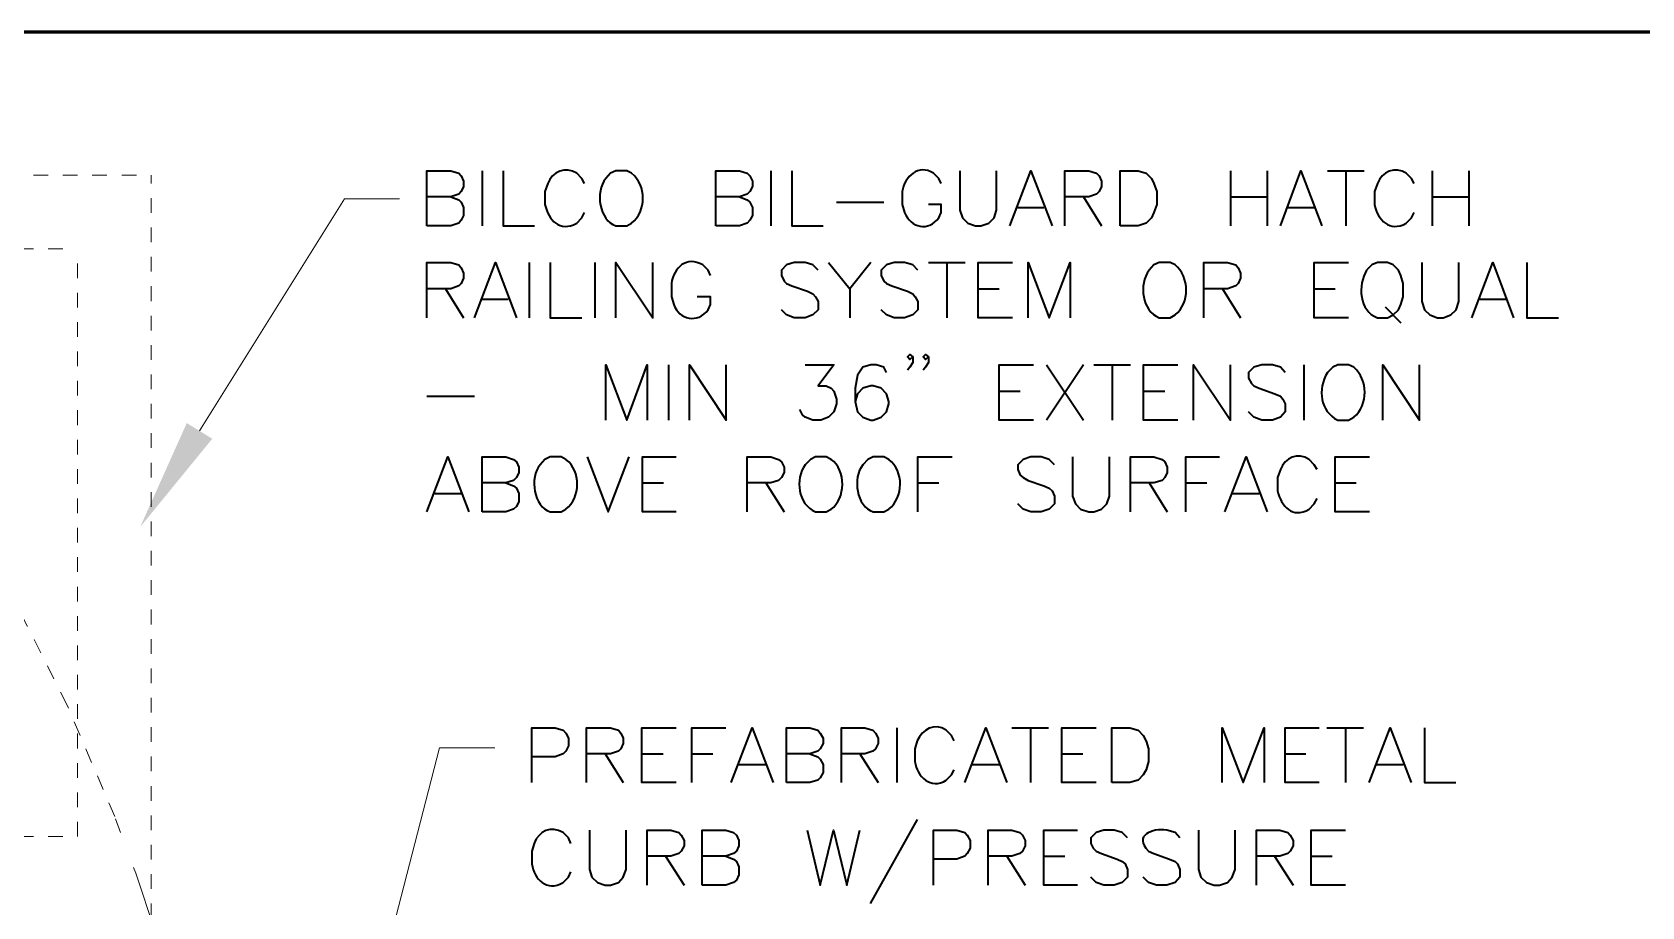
# Model space of a CAD drawing. Header units: inches. Extents: x 5 to 516, y -193 to 129.
# Drawn here: x 170.19 to 181.14, y -38.92 to -32.97 of the extents above; entities that cross this region are included whole.
import ezdxf

# ---------------------------------------------------------------- set-up
doc = ezdxf.new("R2010")
doc.units = ezdxf.units.IN
doc.header["$MEASUREMENT"] = 0
doc.linetypes.add('PDF_IMPORT', pattern=[1, 0.8, -0.2])
doc.layers.add('PDF3_Geometry', color=7, linetype='Continuous')
doc.layers.add('PDF3_Solid Fills', color=7, linetype='Continuous')

msp = doc.modelspace()

# ---------------------------------------------------------------- linework, layer by layer
at = {"layer": 'PDF3_Geometry', "lineweight": 60}
msp.add_lwpolyline([(290.7799874, -122.9609644), (290.7799874, -32.9700706), (155.7886422, -32.9700706), (155.7886422, -122.9609644)], dxfattribs=at)
at = {"layer": 'PDF3_Geometry', "linetype": 'PDF_IMPORT', "lineweight": 15, "ltscale": 0.078333}
msp.add_lwpolyline([(161.9982423, -33.9433426), (170.9976713, -33.9433426)], dxfattribs=at)
at = {"layer": 'PDF3_Geometry', "linetype": 'PDF_IMPORT', "lineweight": 15, "ltscale": 0.0625}
for points in [[(170.9976653, -43.7993798), (170.9976653, -33.9433456)], [(162.4982102, -34.4433106), (170.497705, -34.4433106)], [(170.4976974, -38.4430542), (170.4976974, -34.4433106)], [(162.4982102, -38.4430542), (170.497705, -38.4430542)]]:
    msp.add_lwpolyline(points, dxfattribs=at)
at = {"layer": 'PDF3_Geometry', "lineweight": 35}
for points in [[(172.8742133, -34.286657), (172.8742133, -33.9133476), (173.0375362, -33.9133476), (173.0908661, -33.9300132), (173.1075317, -33.9466788), (173.1241973, -33.9833431), (173.1241973, -34.0200074), (173.1075317, -34.0533386), (173.0908661, -34.0733373), (173.0375362, -34.0900029), (172.8742133, -34.0900029)], [(173.2508574, -33.9133424), (173.2508574, -34.2866518)], [(173.3941859, -33.9133424), (173.3941859, -34.2866518), (173.6075056, -34.2866518)], [(173.9474816, -34.0000068), (173.9274829, -33.9666756), (173.8941517, -33.9300113)], [(174.2674524, -33.930008), (174.2341212, -33.9133424), (174.1607926, -33.9133424), (174.1241283, -33.930008), (174.0907971, -33.9666723)], [(174.8407485, -34.286657), (174.8407485, -33.9133476), (175.0007382, -33.9133476), (175.0540681, -33.9300132), (175.0707337, -33.9466788), (175.0907324, -33.9833431), (175.0907324, -34.0200074), (175.0707337, -34.0533386), (175.0540681, -34.0733373), (175.0007382, -34.0900029), (174.8407485, -34.0900029)], [(175.2140698, -33.9133424), (175.2140698, -34.2866518)], [(175.3573847, -33.9133424), (175.3573847, -34.2866518), (175.5707044, -34.2866518)], [(176.3739889, -34.0000068), (176.3573233, -33.9666756), (176.320659, -33.9300113)], [(176.5006491, -33.9133424), (176.5006491, -34.179992), (176.5173147, -34.2333219), (176.553979, -34.2699862), (176.6073089, -34.2866518), (176.6439732, -34.2866518), (176.6973031, -34.2699862), (176.7339675, -34.2333219), (176.7506331, -34.179992), (176.7506331, -33.9133424)], [(176.8406202, -34.286657), (176.9839444, -33.9133476), (177.1272685, -34.286657)], [(177.2139416, -34.286657), (177.2139416, -33.9133476), (177.3772644, -33.9133476), (177.4305943, -33.9300132), (177.4472599, -33.9466788), (177.4639255, -33.9833431), (177.4639255, -34.0200074), (177.4472599, -34.0533386), (177.4305943, -34.0733373), (177.3772644, -34.0900029), (177.2139416, -34.0900029)], [(178.3405241, -33.9133424), (178.3405241, -34.2866518)], [(178.590508, -33.9133424), (178.590508, -34.2866518)], [(178.6805088, -34.286657), (178.8204998, -33.9133476), (178.963824, -34.286657)], [(179.0004888, -33.9133424), (179.2504728, -33.9133424)], [(179.127149, -33.9133424), (179.127149, -34.2866518)], [(179.5904507, -34.0000068), (179.5737851, -33.9666756), (179.5371208, -33.9300113)], [(179.7137745, -33.9133424), (179.7137745, -34.2866518)], [(179.9637585, -33.9133424), (179.9637585, -34.2866518)], [(173.6974976, -34.0000068), (173.6774989, -34.0533367), (173.6774989, -34.1433309)], [(176.1073393, -34.0533367), (176.1073393, -34.1433309), (176.1240049, -34.1966608)], [(179.3404667, -34.0000068), (179.320468, -34.0533367), (179.320468, -34.1433309)], [(173.0375329, -34.0900007), (173.0908628, -34.1099994), (173.1075284, -34.126665), (173.124194, -34.1633294), (173.124194, -34.2166593), (173.1075284, -34.2499905), (173.0908628, -34.2699892), (173.0375329, -34.2866548), (172.87421, -34.2866548)], [(175.0007453, -34.0900007), (175.0540752, -34.1099994), (175.0707408, -34.126665), (175.0907395, -34.1633294), (175.0907395, -34.2166593), (175.0707408, -34.2499905), (175.0540752, -34.2699892), (175.0007453, -34.2866548), (174.8407555, -34.2866548)], [(175.6606964, -34.1266602), (175.984009, -34.1266602)], [(176.3573233, -34.2333251), (176.3739889, -34.1966608), (176.3739889, -34.1433309), (176.2873278, -34.1433309)], [(176.8939615, -34.1633264), (177.0706169, -34.1633264)], [(177.3405882, -34.0900007), (177.4639136, -34.2866548)], [(178.3405241, -34.0900007), (178.590508, -34.0900007)], [(178.7338365, -34.1633264), (178.9104919, -34.1633264)], [(179.7137745, -34.0900007), (179.9637585, -34.0900007)], [(173.8941517, -34.2699895), (173.9274829, -34.2333251), (173.9474816, -34.1966608)], [(174.1607926, -34.2866518), (174.2341212, -34.2866518), (174.2674524, -34.2699862)], [(179.5371208, -34.2699895), (179.5737851, -34.2333251), (179.5904507, -34.1966608)], [(172.8742133, -34.9132783), (172.8742133, -34.5366358), (173.0375362, -34.5366358), (173.0908661, -34.5533014), (173.1075317, -34.5733001), (173.1241973, -34.6099644), (173.1241973, -34.6432956), (173.1075317, -34.6799599), (173.0908661, -34.6966255), (173.0375362, -34.7166242), (172.8742133, -34.7166242)], [(173.1975297, -34.9132783), (173.3408538, -34.5366358), (173.484178, -34.9132783)], [(173.5708375, -34.5366409), (173.5708375, -34.9132834)], [(173.714166, -34.5366409), (173.714166, -34.9132834), (173.9274856, -34.9132834)], [(174.0174777, -34.5366409), (174.0174777, -34.9132834)], [(174.1607926, -34.9132783), (174.1607926, -34.5366358), (174.4107766, -34.9132783), (174.4107766, -34.5366358)], [(174.804089, -34.6266281), (174.7874234, -34.5899638), (174.7507591, -34.5532995)], [(175.5373726, -34.5899687), (175.5007083, -34.5533044), (175.4473784, -34.5366388), (175.3740498, -34.5366388), (175.3207199, -34.5533044), (175.2873887, -34.5899687), (175.2873887, -34.626633), (175.3040543, -34.6632973), (175.3207199, -34.6799629), (175.3573842, -34.6966285), (175.464044, -34.7332928), (175.5007083, -34.7499584), (175.5173739, -34.7699571), (175.5373726, -34.8032883), (175.5373726, -34.8599514), (175.5007083, -34.8932826), (175.4473784, -34.9132813), (175.3740498, -34.9132813), (175.3207199, -34.8932826), (175.2873887, -34.8599514)], [(175.6073687, -34.5366409), (175.7506928, -34.7166294), (175.7506928, -34.9132834)], [(175.8940257, -34.5366409), (175.7507015, -34.7166294)], [(176.2140057, -34.5899687), (176.1806745, -34.5533044), (176.1240115, -34.5366388), (176.0540159, -34.5366388), (176.000686, -34.5533044), (175.9640217, -34.5899687), (175.9640217, -34.626633), (175.9840204, -34.6632973), (176.000686, -34.6799629), (176.0373503, -34.6966285), (176.1440102, -34.7332928), (176.1806745, -34.7499584), (176.1973401, -34.7699571), (176.2140057, -34.8032883), (176.2140057, -34.8599514), (176.1806745, -34.8932826), (176.1240115, -34.9132813), (176.0540159, -34.9132813), (176.000686, -34.8932826), (175.9640217, -34.8599514)], [(176.2873245, -34.5366409), (176.5373085, -34.5366409)], [(176.4106483, -34.5366409), (176.4106483, -34.9132834)], [(176.8572913, -34.9132783), (176.6239729, -34.9132783), (176.6239729, -34.5366358), (176.8572913, -34.5366358)], [(176.9639576, -34.9132783), (176.9639576, -34.5366358), (177.1072817, -34.9132783), (177.2506059, -34.5366358), (177.2506059, -34.9132783)], [(177.9638843, -34.5533065), (177.9305531, -34.5366409), (177.8572244, -34.5366409), (177.8205601, -34.5533065), (177.7872289, -34.5899708)], [(178.1605362, -34.9132783), (178.1605362, -34.5366358), (178.3205259, -34.5366358), (178.3771889, -34.5533014), (178.3938545, -34.5733001), (178.4105201, -34.6099644), (178.4105201, -34.6432956), (178.3938545, -34.6799599), (178.3771889, -34.6966255), (178.3205259, -34.7166242), (178.1605362, -34.7166242)], [(179.1438064, -34.9132783), (178.9104881, -34.9132783), (178.9104881, -34.5366358), (179.1438064, -34.5366358)], [(179.3404667, -34.9132834), (179.4104623, -34.9132834), (179.4471266, -34.8932847), (179.4837909, -34.8599535), (179.5004565, -34.8232892), (179.5171221, -34.7699593), (179.5171221, -34.6799651), (179.5004565, -34.6266352), (179.4837909, -34.5899708), (179.4471266, -34.5533065), (179.4104623, -34.5366409), (179.3404667, -34.5366409), (179.3038024, -34.5533065), (179.2671381, -34.5899708)], [(179.6437785, -34.5366409), (179.6437785, -34.8032905), (179.6604441, -34.8599535), (179.6971084, -34.8932847), (179.7504383, -34.9132834), (179.7871026, -34.9132834), (179.8404325, -34.8932847), (179.8770968, -34.8599535), (179.8937624, -34.8032905), (179.8937624, -34.5366409)], [(179.9837564, -34.9132783), (180.1270805, -34.5366358), (180.2670716, -34.9132783)], [(180.3570642, -34.5366409), (180.3570642, -34.9132834), (180.5737169, -34.9132834)], [(174.5374395, -34.679958), (174.5374395, -34.7699522), (174.5541051, -34.8232822)], [(173.0008735, -34.7166288), (173.1241989, -34.9132829)], [(173.2508574, -34.7866249), (173.4275128, -34.7866249)], [(174.7874234, -34.8599465), (174.804089, -34.8232822), (174.804089, -34.7699522), (174.7140948, -34.7699522)], [(176.6239729, -34.7166288), (176.767297, -34.7166288)], [(178.2871963, -34.7166288), (178.4105218, -34.9132829)], [(178.9104881, -34.7166288), (179.0538122, -34.7166288)], [(180.0370841, -34.7866249), (180.2137395, -34.7866249)], [(177.8572244, -34.9132834), (177.9305531, -34.9132834), (177.9638843, -34.8932847)], [(179.3937945, -34.8399526), (179.5004543, -34.9466125)], [(174.0907965, -35.6099025), (174.0907965, -35.2332599), (174.2341207, -35.6099025), (174.3741117, -35.2332599), (174.3741117, -35.6099025)], [(174.5174456, -35.2332583), (174.5174456, -35.6099008)], [(174.6607605, -35.6099025), (174.6607605, -35.2332599), (174.9107445, -35.6099025), (174.9107445, -35.2332599)], [(175.4473855, -35.2332583), (175.6440395, -35.2332583), (175.5373797, -35.3765825), (175.5907096, -35.3765825), (175.6240408, -35.3932481), (175.6440395, -35.4132468), (175.6607051, -35.4665767), (175.6607051, -35.4999079), (175.6440395, -35.5532378), (175.6073752, -35.5899021), (175.5540453, -35.6099008), (175.5007154, -35.6099008), (175.4473855, -35.5899021), (175.4307199, -35.5732365), (175.4107211, -35.5365722)], [(176.0006811, -35.2865928), (175.9840155, -35.2499285), (175.9306856, -35.2332629), (175.8940213, -35.2332629), (175.8406914, -35.2499285), (175.8040271, -35.3032584), (175.7873615, -35.3932527), (175.7873615, -35.4832469), (175.8040271, -35.5532424), (175.8406914, -35.5899067), (175.8940213, -35.6099054), (175.9106869, -35.6099054), (175.9640168, -35.5899067), (176.0006811, -35.5532424), (176.0173467, -35.4999125), (176.0173467, -35.4832469), (176.0006811, -35.429917), (175.9640168, -35.3932527), (175.9106869, -35.3765871), (175.8940213, -35.3765871), (175.8406914, -35.3932527), (175.8040271, -35.429917), (175.7873615, -35.4832469)], [(176.1806691, -35.1799306), (176.1606703, -35.1965962), (176.1440047, -35.1799306), (176.1606703, -35.163265), (176.1806691, -35.1799306), (176.1806691, -35.2165949), (176.1606703, -35.2499261), (176.1440047, -35.2699248)], [(176.2873245, -35.1799306), (176.2673258, -35.1965962), (176.2506602, -35.1799306), (176.2673258, -35.163265), (176.2873245, -35.1799306), (176.2873245, -35.2165949), (176.2673258, -35.2499261), (176.2506602, -35.2699248)], [(177.0006197, -35.6099025), (176.7673014, -35.6099025), (176.7673014, -35.2332599), (177.0006197, -35.2332599)], [(177.0906042, -35.2332583), (177.3405882, -35.6099008)], [(177.3405882, -35.2332583), (177.0906042, -35.6099008)], [(177.4105842, -35.2332583), (177.6605682, -35.2332583)], [(177.5372444, -35.2332583), (177.5372444, -35.6099008)], [(177.9838873, -35.6099025), (177.7505689, -35.6099025), (177.7505689, -35.2332599), (177.9838873, -35.2332599)], [(178.0905401, -35.6099025), (178.0905401, -35.2332599), (178.3405241, -35.6099025), (178.3405241, -35.2332599)], [(178.7138454, -35.2865928), (178.6805142, -35.2499285), (178.6271843, -35.2332629), (178.5538557, -35.2332629), (178.5005257, -35.2499285), (178.4638614, -35.2865928), (178.4638614, -35.3232572), (178.4838602, -35.3599215), (178.5005257, -35.3765871), (178.5371901, -35.3932527), (178.6438499, -35.429917), (178.6805142, -35.4465826), (178.6971798, -35.4665813), (178.7138454, -35.4999125), (178.7138454, -35.5532424), (178.6805142, -35.5899067), (178.6271843, -35.6099054), (178.5538557, -35.6099054), (178.5005257, -35.5899067), (178.4638614, -35.5532424)], [(178.840492, -35.2332583), (178.840492, -35.6099008)], [(179.1804778, -35.2499239), (179.1438135, -35.2332583), (179.0704849, -35.2332583), (179.0371537, -35.2499239), (179.0004894, -35.2865882)], [(179.377133, -35.6099025), (179.377133, -35.2332599), (179.6271169, -35.6099025), (179.6271169, -35.2332599)], [(172.8742133, -35.4465761), (173.1975259, -35.4465761)], [(176.7673014, -35.4132462), (176.9106255, -35.4132462)], [(177.7505689, -35.4132462), (177.8938931, -35.4132462)], [(179.0704849, -35.6099008), (179.1438135, -35.6099008), (179.1804778, -35.5899021)], [(172.8742133, -36.2331942), (173.0175374, -35.8598848), (173.1608616, -36.2331942)], [(173.2508574, -36.2331942), (173.2508574, -35.8598848), (173.4108472, -35.8598848), (173.4641771, -35.8765504), (173.4841758, -35.893216), (173.5008414, -35.9298803), (173.5008414, -35.9665446), (173.4841758, -35.9998758), (173.4641771, -36.0198746), (173.4108472, -36.0365402), (173.2508574, -36.0365402)], [(173.8208258, -35.876552), (173.7874946, -35.8598864), (173.714166, -35.8598864), (173.6775016, -35.876552), (173.6441704, -35.9132164)], [(173.9641499, -35.8598864), (174.1074741, -36.2331958), (174.2507982, -35.8598864)], [(174.5707658, -36.2331942), (174.3407805, -36.2331942), (174.3407805, -35.8598848), (174.5707658, -35.8598848)], [(175.054073, -36.2331942), (175.054073, -35.8598848), (175.2140627, -35.8598848), (175.2673927, -35.8765504), (175.2873914, -35.893216), (175.304057, -35.9298803), (175.304057, -35.9665446), (175.2873914, -35.9998758), (175.2673927, -36.0198746), (175.2140627, -36.0365402), (175.054073, -36.0365402)], [(175.6240413, -35.876552), (175.5907101, -35.8598864), (175.5173815, -35.8598864), (175.4840503, -35.876552), (175.447386, -35.9132164)], [(176.0173402, -35.876552), (175.984009, -35.8598864), (175.9106804, -35.8598864), (175.8740161, -35.876552), (175.8406849, -35.9132164)], [(176.2140057, -36.2331942), (176.2140057, -35.8598848), (176.4473241, -35.8598848)], [(177.1439455, -35.9132142), (177.1072812, -35.8765499), (177.0539513, -35.8598843), (176.9839558, -35.8598843), (176.9306259, -35.8765499), (176.8939615, -35.9132142), (176.8939615, -35.9465454), (176.9106271, -35.9832097), (176.9306259, -35.9998753), (176.9639571, -36.019874), (177.0706169, -36.0565383), (177.1072812, -36.0732039), (177.1272799, -36.0898695), (177.1439455, -36.1265338), (177.1439455, -36.1798638), (177.1072812, -36.2165281), (177.0539513, -36.2331937), (176.9839558, -36.2331937), (176.9306259, -36.2165281), (176.8939615, -36.1798638)], [(177.2672693, -35.8598864), (177.2672693, -36.126536), (177.287268, -36.1798659), (177.3205992, -36.2165302), (177.3772623, -36.2331958), (177.4105935, -36.2331958), (177.4639234, -36.2165302), (177.5005877, -36.1798659), (177.5172533, -36.126536), (177.5172533, -35.8598864)], [(177.6605682, -36.2331942), (177.6605682, -35.8598848), (177.820558, -35.8598848), (177.877221, -35.8765504), (177.8938866, -35.893216), (177.9105522, -35.9298803), (177.9105522, -35.9665446), (177.8938866, -35.9998758), (177.877221, -36.0198746), (177.820558, -36.0365402), (177.6605682, -36.0365402)], [(178.0372124, -36.2331942), (178.0372124, -35.8598848), (178.2671976, -35.8598848)], [(178.3038646, -36.2331942), (178.4471888, -35.8598848), (178.5905129, -36.2331942)], [(178.9304928, -35.946544), (178.910494, -35.9132128), (178.8771628, -35.8765485)], [(179.2871349, -36.2331942), (179.0538166, -36.2331942), (179.0538166, -35.8598848), (179.2871349, -35.8598848)], [(178.6805088, -35.946544), (178.6605101, -35.9998739), (178.6605101, -36.0898682)], [(172.927541, -36.1098704), (173.1075295, -36.1098704)], [(173.4108407, -36.0365448), (173.4641706, -36.0565435), (173.4841693, -36.0732091), (173.5008349, -36.1098734), (173.5008349, -36.1632033), (173.4841693, -36.1965345), (173.4641706, -36.2165332), (173.4108407, -36.2331988), (173.2508509, -36.2331988)], [(174.3407805, -36.0365448), (174.4841047, -36.0365448)], [(175.1807332, -36.0365448), (175.3040586, -36.2331988)], [(176.2140057, -36.0365448), (176.3573298, -36.0365448)], [(177.7872284, -36.0365448), (177.9105538, -36.2331988)], [(178.0372124, -36.0365448), (178.1805365, -36.0365448)], [(178.3571924, -36.1098704), (178.5371808, -36.1098704)], [(179.0538166, -36.0365448), (179.1971407, -36.0365448)], [(173.714166, -36.2331958), (173.7874946, -36.2331958), (173.8208258, -36.2165302)], [(175.5173815, -36.2331958), (175.5907101, -36.2331958), (175.6240413, -36.2165302)], [(175.9106804, -36.2331958), (175.984009, -36.2331958), (176.0173402, -36.2165302)], [(178.8771628, -36.2165267), (178.910494, -36.1798624), (178.9304928, -36.1431981)], [(173.5875058, -38.0764124), (173.5875058, -37.703103), (173.7474955, -37.703103), (173.8008254, -37.7197686), (173.8208242, -37.7397673), (173.8374898, -37.7730985), (173.8374898, -37.8264284), (173.8208242, -37.8630927), (173.8008254, -37.8797583), (173.7474955, -37.899757), (173.5875058, -37.899757)], [(173.9608136, -38.0764124), (173.9608136, -37.703103), (174.1241364, -37.703103), (174.1774663, -37.7197686), (174.1941319, -37.7397673), (174.2107975, -37.7730985), (174.2107975, -37.8097628), (174.1941319, -37.8464271), (174.1774663, -37.8630927), (174.1241364, -37.8797583), (173.9608136, -37.8797583)], [(174.5707761, -38.0764124), (174.3374577, -38.0764124), (174.3374577, -37.703103), (174.5707761, -37.703103)], [(174.6774288, -38.0764124), (174.6774288, -37.703103), (174.9074141, -37.703103)], [(174.9440811, -38.0764124), (175.0874053, -37.703103), (175.2307294, -38.0764124)], [(175.3207253, -38.0764124), (175.3207253, -37.703103), (175.480715, -37.703103), (175.5340449, -37.7197686), (175.5507105, -37.7397673), (175.5707093, -37.7730985), (175.5707093, -37.8097628), (175.5507105, -37.8464271), (175.5340449, -37.8630927), (175.480715, -37.8797583), (175.3207253, -37.8797583)], [(175.6940331, -38.0764124), (175.6940331, -37.703103), (175.8540228, -37.703103), (175.9073527, -37.7197686), (175.9273514, -37.7397673), (175.944017, -37.7730985), (175.944017, -37.8097628), (175.9273514, -37.8464271), (175.9073527, -37.8630927), (175.8540228, -37.8797583), (175.6940331, -37.8797583)], [(176.0706772, -37.7031046), (176.0706772, -38.076414)], [(176.4606533, -37.7930918), (176.4439877, -37.7564274), (176.4073234, -37.7197631)], [(176.5339721, -38.0764124), (176.6772963, -37.703103), (176.8206204, -38.0764124)], [(176.8539522, -37.7031046), (177.1039361, -37.7031046)], [(176.9806123, -37.7031046), (176.9806123, -38.076414)], [(177.4272553, -38.0764124), (177.1939369, -38.0764124), (177.1939369, -37.703103), (177.4272553, -37.703103)], [(178.28386, -38.0764124), (178.28386, -37.703103), (178.4271841, -38.0764124), (178.5705082, -37.703103), (178.5705082, -38.0764124)], [(178.9438307, -38.0764124), (178.7138454, -38.0764124), (178.7138454, -37.703103), (178.9438307, -37.703103)], [(178.9971524, -37.7031046), (179.2471364, -37.7031046)], [(179.1238126, -37.7031046), (179.1238126, -38.076414)], [(179.2838026, -38.0764124), (179.4271268, -37.703103), (179.5704509, -38.0764124)], [(179.6604468, -37.7031046), (179.6604468, -38.076414), (179.8737664, -38.076414)], [(174.0874737, -37.8797561), (174.2107992, -38.0764102)], [(174.3374577, -37.8797561), (174.4807818, -37.8797561)], [(174.6774288, -37.8797561), (174.820753, -37.8797561)], [(175.4807085, -37.8797561), (175.5340384, -37.8997548), (175.550704, -37.9164204), (175.5707027, -37.9530848), (175.5707027, -38.0064147), (175.550704, -38.043079), (175.5340384, -38.0597446), (175.4807085, -38.0764102), (175.3207188, -38.0764102)], [(175.8206932, -37.8797561), (175.9440187, -38.0764102)], [(176.2106693, -37.7930918), (176.1940037, -37.8464217), (176.1940037, -37.9330828)], [(177.1939369, -37.8797561), (177.337261, -37.8797561)], [(178.7138454, -37.8797561), (178.8538364, -37.8797561)], [(174.9974089, -37.9530886), (175.1773973, -37.9530886)], [(176.4073234, -38.0597413), (176.4439877, -38.023077), (176.4606533, -37.9897458)], [(176.5873135, -37.9530886), (176.7673019, -37.9530886)], [(179.3371304, -37.9530886), (179.5171188, -37.9530886)], [(173.8541445, -38.4897159), (173.8374789, -38.4530516), (173.8008146, -38.4163873)], [(173.9808047, -38.399722), (173.9808047, -38.6663715), (173.9974703, -38.7197015), (174.0341346, -38.7563658), (174.0874645, -38.7730314), (174.1241288, -38.7730314), (174.1774587, -38.7563658), (174.2107899, -38.7197015), (174.2307886, -38.6663715), (174.2307886, -38.399722)], [(174.3741171, -38.7730297), (174.3741171, -38.3997203), (174.5341069, -38.3997203), (174.5874368, -38.4163859), (174.6041024, -38.4330515), (174.6241011, -38.4697159), (174.6241011, -38.5063802), (174.6041024, -38.5430445), (174.5874368, -38.5597101), (174.5341069, -38.5763757), (174.3741171, -38.5763757)], [(174.7474249, -38.7730297), (174.7474249, -38.3997203), (174.9074146, -38.3997203), (174.9607446, -38.4163859), (174.9807433, -38.4330515), (174.9974089, -38.4697159), (174.9974089, -38.5063802), (174.9807433, -38.5430445), (174.9607446, -38.5597101), (174.9074146, -38.5763757), (174.7474249, -38.5763757)], [(175.4607174, -38.399722), (175.5507116, -38.7730314), (175.6407058, -38.399722), (175.7307001, -38.7730314), (175.8206943, -38.399722)], [(176.2106693, -38.3263963), (175.8906898, -38.8996929)], [(176.3206612, -38.7730297), (176.3206612, -38.3997203), (176.4806509, -38.3997203), (176.5339808, -38.4163859), (176.5506464, -38.4330515), (176.5706451, -38.4697159), (176.5706451, -38.5230458), (176.5506464, -38.5597101), (176.5339808, -38.5763757), (176.4806509, -38.5963744), (176.3206612, -38.5963744)], [(176.6939689, -38.7730297), (176.6939689, -38.3997203), (176.8539587, -38.3997203), (176.9072886, -38.4163859), (176.9272873, -38.4330515), (176.9439529, -38.4697159), (176.9439529, -38.5063802), (176.9272873, -38.5430445), (176.9072886, -38.5597101), (176.8539587, -38.5763757), (176.6939689, -38.5763757)], [(177.3005983, -38.7730297), (177.0706131, -38.7730297), (177.0706131, -38.3997203), (177.3005983, -38.3997203)], [(177.6405771, -38.4530565), (177.6039128, -38.4163922), (177.5505829, -38.3997266), (177.4805873, -38.3997266), (177.4272574, -38.4163922), (177.3905931, -38.4530565), (177.3905931, -38.4897208), (177.4072587, -38.523052), (177.4272574, -38.5430507), (177.4639217, -38.5597163), (177.5705816, -38.5963806), (177.6039128, -38.6130462), (177.6239115, -38.6297118), (177.6405771, -38.6663762), (177.6405771, -38.7197061), (177.6039128, -38.7563704), (177.5505829, -38.773036), (177.4805873, -38.773036), (177.4272574, -38.7563704), (177.3905931, -38.7197061)], [(177.9972165, -38.4530565), (177.9638854, -38.4163922), (177.9072223, -38.3997266)], [(178.1238767, -38.399722), (178.1238767, -38.6663715), (178.1405423, -38.7197015), (178.1772066, -38.7563658), (178.2305365, -38.7730314), (178.2672009, -38.7730314), (178.3205308, -38.7563658), (178.353862, -38.7197015), (178.3738607, -38.6663715), (178.3738607, -38.399722)], [(178.5171892, -38.7730297), (178.5171892, -38.3997203), (178.6771789, -38.3997203), (178.7305088, -38.4163859), (178.7471744, -38.4330515), (178.7671732, -38.4697159), (178.7671732, -38.5063802), (178.7471744, -38.5430445), (178.7305088, -38.5597101), (178.6771789, -38.5763757), (178.5171892, -38.5763757)], [(179.1238153, -38.7730297), (178.8904969, -38.7730297), (178.8904969, -38.3997203), (179.1238153, -38.3997203)], [(173.6041605, -38.4897159), (173.5874949, -38.5430458), (173.5874949, -38.629707)], [(177.7838969, -38.5430507), (177.8205612, -38.5597163), (177.927221, -38.5963806), (177.9638854, -38.6130462), (177.9805509, -38.6297118), (177.9972165, -38.6663762), (177.9972165, -38.7197061), (177.9638854, -38.7563704), (177.9072223, -38.773036), (177.8372268, -38.773036), (177.7838969, -38.7563704), (177.7472326, -38.7197061)], [(174.4974409, -38.5763803), (174.6240995, -38.7730344)], [(174.9074217, -38.5763803), (174.9607516, -38.596379), (174.9807503, -38.6130446), (174.9974159, -38.6497089), (174.9974159, -38.7030388), (174.9807503, -38.7397032), (174.9607516, -38.7563688), (174.9074217, -38.7730344), (174.747432, -38.7730344)], [(176.8206291, -38.5763803), (176.9439545, -38.7730344)], [(177.0706131, -38.5763803), (177.2139372, -38.5763803)], [(178.640513, -38.5763803), (178.7671715, -38.7730344)], [(178.8904969, -38.5763803), (179.0338211, -38.5763803)], [(173.8008146, -38.7563655), (173.8374789, -38.7197012), (173.8541445, -38.6830369)]]:
    msp.add_lwpolyline(points, dxfattribs=at)
for points in [[(177.5905722, -34.286657), (177.5905722, -33.9133476), (177.7138976, -33.9133476), (177.7672275, -33.9300132), (177.8038918, -33.9666775), (177.8205574, -34.0000087), (177.8405561, -34.0533386), (177.8405561, -34.1433328), (177.8205574, -34.1966627), (177.8038918, -34.233327), (177.7672275, -34.2699914), (177.7138976, -34.286657)], [(177.533908, -38.0764124), (177.533908, -37.703103), (177.6572335, -37.703103), (177.7138965, -37.7197686), (177.7472277, -37.7564329), (177.7672264, -37.7930972), (177.783892, -37.8464271), (177.783892, -37.9330882), (177.7672264, -37.9897512), (177.7472277, -38.0230824), (177.7138965, -38.0597468), (177.6572335, -38.0764124)]]:
    msp.add_lwpolyline(points, close=True, dxfattribs=at)
at = {"layer": 'PDF3_Geometry', "lineweight": 15}
for points in [[(171.3276409, -35.6832281), (172.3142443, -34.1033294), (172.6875537, -34.1033294)], [(171.7142942, -42.6694474), (172.960881, -37.8397569), (173.3375234, -37.8397569)], [(171.0343247, -39.1263396), (171.0243254, -39.0830091), (170.8943337, -38.6930341), (170.8776681, -38.6530366)]]:
    msp.add_lwpolyline(points, dxfattribs=at)
at = {"layer": 'PDF3_Geometry', "linetype": 'PDF_IMPORT', "lineweight": 15, "ltscale": 0.084183}
msp.add_lwpolyline([(170.7910135, -38.4163903), (170.7510161, -38.3063973), (170.4276981, -37.5497735), (170.0577283, -36.8164942), (169.6377498, -36.1065359)], dxfattribs=at)
at = {"layer": 'PDF3_Geometry', "lineweight": 35}
for points in [[(173.8941517, -33.9300113), (173.8193232, -33.8821254), (173.7258847, -33.9176787), (173.6974976, -34.0000068)], [(174.2674524, -34.2699862), (174.3675016, -34.1883248), (174.3720013, -34.012836), (174.2674524, -33.930008)], [(176.320659, -33.9300113), (176.2191655, -33.8633489), (176.1233383, -33.9540097), (176.1073393, -34.0533367)], [(179.5371208, -33.9300113), (179.4622923, -33.8821254), (179.3687983, -33.9177343), (179.3404667, -34.0000068)], [(174.0907971, -33.9666723), (174.0177462, -34.0551666), (174.046911, -34.2543205), (174.1607926, -34.2866518)], [(173.6774989, -34.1433309), (173.7037195, -34.2510462), (173.7781036, -34.3327632), (173.8941517, -34.2699895)], [(179.320468, -34.1433309), (179.346633, -34.2511018), (179.4210727, -34.3327632), (179.5371208, -34.2699895)], [(176.1240049, -34.1966608), (176.1663356, -34.3020985), (176.2867167, -34.3297079), (176.3573233, -34.2333251)], [(174.7507591, -34.5532995), (174.6408217, -34.4919145), (174.5563271, -34.5684096), (174.5374395, -34.679958)], [(177.7872289, -34.5899708), (177.7175112, -34.6875201), (177.7368433, -34.8676197), (177.8572244, -34.9132834)], [(177.9638843, -34.8932847), (178.0682665, -34.8150675), (178.063989, -34.6337458), (177.9638843, -34.5533065)], [(179.2671381, -34.5899708), (179.2064198, -34.6901866), (179.2157525, -34.8682308), (179.3404667, -34.9132834)], [(174.5541051, -34.8232822), (174.5916582, -34.9286087), (174.715428, -34.9527183), (174.7874234, -34.8599465)], [(179.1804778, -35.5899021), (179.2812491, -35.5052409), (179.277416, -35.3340296), (179.1804778, -35.2499239)], [(179.0004894, -35.2865882), (178.9302716, -35.4002476), (178.9523258, -35.5511268), (179.0704849, -35.6099008)], [(173.6441704, -35.9132164), (173.5711196, -36.0016551), (173.6002844, -36.2008646), (173.714166, -36.2331958)], [(173.8208258, -36.2165302), (173.9208749, -36.1348688), (173.9253746, -35.9593801), (173.8208258, -35.876552)], [(175.447386, -35.9132164), (175.378446, -36.0119322), (175.3981114, -36.1839212), (175.5173815, -36.2331958)], [(175.6240413, -36.2165302), (175.7249793, -36.1422017), (175.7291457, -35.9518805), (175.6240413, -35.876552)], [(175.8406849, -35.9132164), (175.7675785, -36.0017107), (175.7967988, -36.2008646), (175.9106804, -36.2331958)], [(176.0173402, -36.2165302), (176.1174449, -36.1347577), (176.1218891, -35.9594356), (176.0173402, -35.876552)], [(178.8771628, -35.8765485), (178.7996123, -35.8275517), (178.7103402, -35.8640493), (178.6805088, -35.946544)], [(178.6605101, -36.0898682), (178.6873417, -36.1975279), (178.7607259, -36.2806893), (178.8771628, -36.2165267)], [(176.4073234, -37.7197631), (176.3286062, -37.6665999), (176.2422228, -37.7133191), (176.2106693, -37.7930918)], [(176.1940037, -37.9330828), (176.2071695, -38.0336319), (176.3051077, -38.1271814), (176.4073234, -38.0597413)], [(173.8008146, -38.4163873), (173.7181532, -38.3673904), (173.638325, -38.4038881), (173.6041605, -38.4897159)], [(177.9072223, -38.3997266), (177.8108396, -38.3852275), (177.6765704, -38.4345577), (177.7838969, -38.5430507)], [(173.5874949, -38.629707), (173.6084936, -38.7358113), (173.6877663, -38.8203058), (173.8008146, -38.7563655)]]:
    msp.add_open_spline(points, degree=3, dxfattribs=at)
at = {"layer": 'PDF3_Solid Fills', "lineweight": 15, "transparency": 33554559}
msp.add_solid([(170.9243329, -36.3365201), (171.2409793, -35.6298987), (171.4143015, -35.7365586)], dxfattribs=at)

doc.saveas('drawing.dxf')
